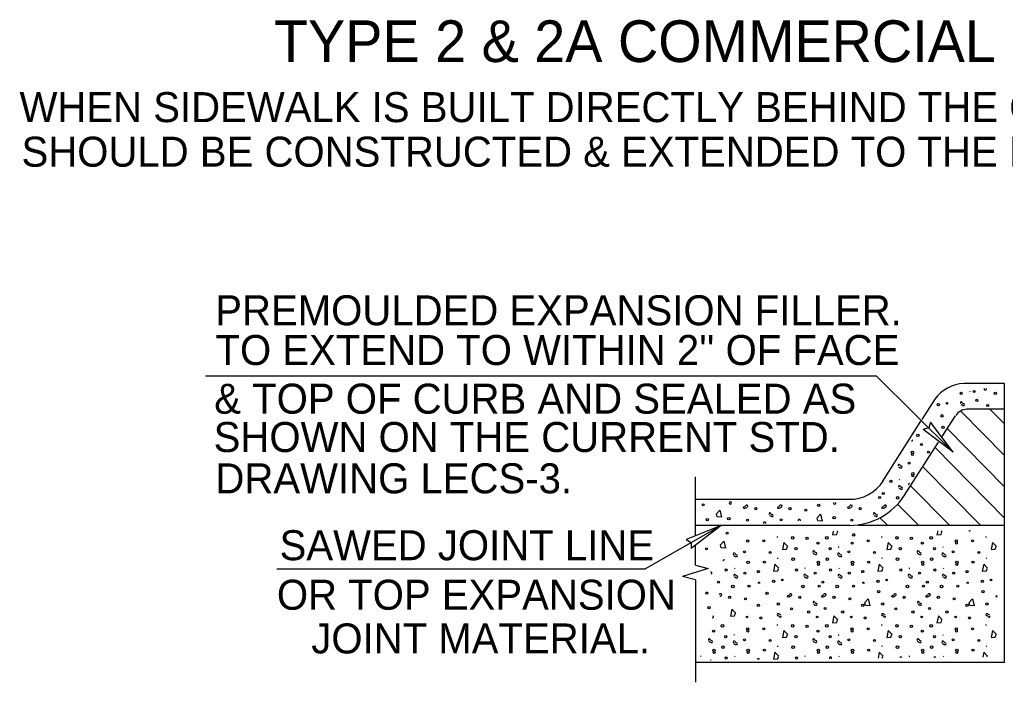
# Model space of a CAD drawing. Extents: x 990 to 1350, y 28 to 297.
# Drawn here: x 1137.86 to 1180.41, y 119.75 to 148.35 of the extents above; entities that cross this region are included whole.
import ezdxf

# ---------------------------------------------------------------- set-up
doc = ezdxf.new("R2010")
doc.units = 0
doc.layers.add('Default', color=7, linetype='Continuous')

msp = doc.modelspace()

# ---------------------------------------------------------------- linework, layer by layer
at = {"layer": 'Default'}
for p, q in [((1180.378, 132.648), (1178.623, 132.648)), ((1180.379, 120.609), (1180.379, 132.649)), ((1177.365, 131.974), (1176.806, 131.09)), ((1180.379, 131.535), (1178.751, 131.539)), ((1180.379, 130.904), (1179.75, 131.533)), ((1177.69, 130.364), (1178.264, 131.258)), ((1180.379, 129.545), (1178.491, 131.46)), ((1175.124, 128.428), (1176.763, 131.02)), ((1178.164, 129.679), (1176.865, 130.666)), ((1178.164, 129.679), (1177.179, 130.98)), ((1180.379, 128.186), (1177.903, 130.703)), ((1176.063, 127.831), (1177.528, 130.112)), ((1180.379, 126.834), (1177.381, 129.886)), ((1179.322, 126.546), (1176.845, 129.05)), ((1167.042, 126.101), (1167.042, 128.62)), ((1177.983, 126.546), (1176.323, 128.233)), ((1173.685, 127.638), (1167.042, 127.644)), ((1176.645, 126.546), (1175.761, 127.443)), ((1175.306, 126.546), (1174.998, 126.854)), ((1168.142, 126.526), (1166.63, 125.913)), ((1168.142, 126.526), (1166.851, 125.528)), ((1173.702, 126.526), (1167.042, 126.526)), ((1174.06, 126.528), (1180.361, 126.528)), ((1167.042, 124.811), (1167.042, 125.667)), ((1167.587, 124.666), (1166.48, 124.323)), ((1167.042, 124.811), (1167.587, 124.666)), ((1167.042, 124.174), (1166.48, 124.323)), ((1167.042, 124.174), (1167.042, 119.754)), ((1180.379, 120.609), (1167.042, 120.609))]:
    msp.add_line(p, q, dxfattribs=at)
for points in [[(1178.164, 129.679), (1174.852, 132.969), (1145.881, 132.969)], [(1178.863, 132.321), (1178.872, 132.288), (1178.873, 132.287)], [(1178.484, 131.748), (1178.526, 131.727), (1178.561, 131.706), (1178.595, 131.699), (1178.63, 131.699), (1178.651, 131.734), (1178.63, 131.768), (1178.595, 131.775), (1178.568, 131.803), (1178.547, 131.831), (1178.519, 131.852), (1178.484, 131.852), (1178.47, 131.817), (1178.477, 131.782)], [(1177.179, 130.98), (1177.109, 130.733), (1176.865, 130.666)], [(1175.792, 129.054), (1175.833, 129.033), (1175.868, 129.012), (1175.903, 129.005), (1175.938, 129.005), (1175.959, 129.04), (1175.938, 129.075), (1175.903, 129.082), (1175.875, 129.11), (1175.854, 129.138), (1175.826, 129.159), (1175.792, 129.159), (1175.778, 129.124), (1175.785, 129.089)], [(1175.832, 128.522), (1175.84, 128.489), (1175.841, 128.488)], [(1175.811, 128.134), (1175.853, 128.113), (1175.887, 128.092), (1175.922, 128.085), (1175.957, 128.085), (1175.978, 128.12), (1175.957, 128.155), (1175.922, 128.161), (1175.894, 128.189), (1175.873, 128.217), (1175.846, 128.238), (1175.811, 128.238), (1175.797, 128.203), (1175.804, 128.168)], [(1169.272, 127.308), (1169.23, 127.287), (1169.195, 127.266), (1169.16, 127.259), (1169.126, 127.259), (1169.105, 127.294), (1169.126, 127.328), (1169.16, 127.335), (1169.188, 127.363), (1169.209, 127.391), (1169.237, 127.412), (1169.272, 127.412), (1169.286, 127.377), (1169.279, 127.342)], [(1169.279, 127.341), (1169.271, 127.308), (1169.27, 127.307)], [(1170.745, 127.308), (1170.703, 127.287), (1170.668, 127.266), (1170.634, 127.259), (1170.599, 127.259), (1170.578, 127.294), (1170.599, 127.328), (1170.634, 127.335), (1170.661, 127.363), (1170.682, 127.391), (1170.71, 127.412), (1170.745, 127.412), (1170.759, 127.377), (1170.752, 127.342)], [(1170.752, 127.341), (1170.744, 127.308), (1170.743, 127.307)], [(1173.776, 127.308), (1173.735, 127.287), (1173.7, 127.266), (1173.665, 127.259), (1173.63, 127.259), (1173.609, 127.294), (1173.63, 127.328), (1173.665, 127.335), (1173.693, 127.363), (1173.714, 127.391), (1173.741, 127.412), (1173.776, 127.412), (1173.79, 127.377), (1173.783, 127.342)], [(1173.784, 127.341), (1173.775, 127.308), (1173.774, 127.307)], [(1175.249, 127.308), (1175.208, 127.287), (1175.173, 127.266), (1175.138, 127.259), (1175.103, 127.259), (1175.082, 127.294), (1175.103, 127.328), (1175.138, 127.335), (1175.166, 127.363), (1175.187, 127.391), (1175.215, 127.412), (1175.249, 127.412), (1175.263, 127.377), (1175.257, 127.342)], [(1175.257, 127.341), (1175.249, 127.308), (1175.248, 127.307)], [(1167.923, 127.005), (1168.09, 127.179), (1168.153, 126.88), (1167.971, 126.893), (1167.937, 126.998)], [(1170.225, 126.959), (1170.266, 126.938), (1170.301, 126.917), (1170.336, 126.91), (1170.371, 126.91), (1170.392, 126.945), (1170.371, 126.979), (1170.336, 126.986), (1170.308, 127.014), (1170.287, 127.042), (1170.26, 127.063), (1170.225, 127.063), (1170.211, 127.028), (1170.218, 126.993)], [(1172.27, 126.839), (1172.437, 127.013), (1172.499, 126.713), (1172.318, 126.727), (1172.284, 126.832)], [(1174.878, 126.914), (1174.896, 126.945), (1174.875, 126.979), (1174.841, 126.986), (1174.813, 127.014), (1174.792, 127.042), (1174.764, 127.063), (1174.729, 127.063), (1174.715, 127.028), (1174.722, 126.993)], [(1174.729, 126.959), (1174.771, 126.938), (1174.806, 126.917), (1174.841, 126.91), (1174.864, 126.91)], [(1168.142, 126.526), (1164.851, 124.643), (1148.961, 124.643)], [(1170.577, 126.006), (1170.569, 126.039), (1170.568, 126.04)], [(1172.983, 126.275), (1172.952, 126.124), (1173.133, 126.138), (1173.167, 126.243)], [(1173.181, 126.25), (1173.157, 126.275)], [(1175.081, 126.006), (1175.073, 126.039), (1175.072, 126.04)], [(1177.492, 126.296), (1177.456, 126.124), (1177.637, 126.138), (1177.672, 126.243)], [(1177.686, 126.25), (1177.641, 126.297)], [(1179.586, 126.006), (1179.578, 126.039), (1179.577, 126.04)], [(1166.63, 125.913), (1166.85, 125.781), (1166.851, 125.528)], [(1168.094, 125.673), (1168.261, 125.847), (1168.324, 125.548), (1168.143, 125.562), (1168.108, 125.666)], [(1171.017, 125.617), (1170.85, 125.791), (1170.788, 125.491), (1170.969, 125.505), (1171.003, 125.61)], [(1173.207, 125.615), (1173.215, 125.582), (1173.216, 125.581)], [(1175.522, 125.617), (1175.355, 125.791), (1175.292, 125.491), (1175.473, 125.505), (1175.508, 125.61)], [(1177.711, 125.615), (1177.72, 125.582), (1177.721, 125.581)], [(1180.027, 125.617), (1179.859, 125.791), (1179.797, 125.491), (1179.978, 125.505), (1180.013, 125.61)], [(1168.681, 125.226), (1168.723, 125.206), (1168.757, 125.185), (1168.792, 125.178), (1168.827, 125.178), (1168.848, 125.212), (1168.827, 125.247), (1168.792, 125.254), (1168.764, 125.282), (1168.743, 125.31), (1168.716, 125.331), (1168.681, 125.331), (1168.667, 125.296), (1168.674, 125.261)], [(1170.596, 125.085), (1170.588, 125.118), (1170.587, 125.119)], [(1172.11, 125.322), (1172.151, 125.301), (1172.186, 125.28), (1172.221, 125.273), (1172.256, 125.273), (1172.277, 125.308), (1172.256, 125.343), (1172.221, 125.35), (1172.193, 125.378), (1172.172, 125.406), (1172.145, 125.426), (1172.11, 125.426), (1172.096, 125.392), (1172.103, 125.357)], [(1173.186, 125.226), (1173.227, 125.206), (1173.262, 125.185), (1173.297, 125.178), (1173.332, 125.178), (1173.353, 125.212), (1173.332, 125.247), (1173.297, 125.254), (1173.269, 125.282), (1173.248, 125.31), (1173.22, 125.331), (1173.186, 125.331), (1173.172, 125.296), (1173.178, 125.261)], [(1175.101, 125.085), (1175.092, 125.118), (1175.091, 125.119)], [(1176.614, 125.322), (1176.656, 125.301), (1176.691, 125.28), (1176.726, 125.273), (1176.76, 125.273), (1176.781, 125.308), (1176.76, 125.343), (1176.726, 125.35), (1176.698, 125.378), (1176.677, 125.406), (1176.649, 125.426), (1176.614, 125.426), (1176.6, 125.392), (1176.607, 125.357)], [(1177.69, 125.226), (1177.732, 125.206), (1177.767, 125.185), (1177.801, 125.178), (1177.836, 125.178), (1177.857, 125.212), (1177.836, 125.247), (1177.801, 125.254), (1177.774, 125.282), (1177.753, 125.31), (1177.725, 125.331), (1177.69, 125.331), (1177.676, 125.296), (1177.683, 125.261)], [(1179.605, 125.085), (1179.597, 125.118), (1179.596, 125.119)], [(1168.721, 124.694), (1168.73, 124.662), (1168.731, 124.661)], [(1170.634, 124.677), (1170.466, 124.851), (1170.404, 124.552), (1170.585, 124.566), (1170.62, 124.67)], [(1171.753, 124.694), (1171.761, 124.662), (1171.762, 124.661)], [(1173.226, 124.694), (1173.234, 124.662), (1173.235, 124.661)], [(1175.138, 124.677), (1174.971, 124.851), (1174.909, 124.552), (1175.089, 124.566), (1175.124, 124.67)], [(1176.257, 124.694), (1176.266, 124.662), (1176.267, 124.661)], [(1177.731, 124.694), (1177.739, 124.662), (1177.74, 124.661)], [(1179.643, 124.677), (1179.476, 124.851), (1179.413, 124.552), (1179.594, 124.566), (1179.629, 124.67)], [(1168.7, 124.306), (1168.742, 124.285), (1168.777, 124.264), (1168.811, 124.257), (1168.846, 124.257), (1168.867, 124.292), (1168.846, 124.327), (1168.811, 124.334), (1168.784, 124.361), (1168.763, 124.389), (1168.735, 124.41), (1168.7, 124.41), (1168.686, 124.375), (1168.693, 124.341)], [(1171.732, 124.306), (1171.773, 124.285), (1171.808, 124.264), (1171.843, 124.257), (1171.878, 124.257), (1171.899, 124.292), (1171.878, 124.327), (1171.843, 124.334), (1171.815, 124.361), (1171.794, 124.389), (1171.766, 124.41), (1171.732, 124.41), (1171.718, 124.375), (1171.724, 124.341)], [(1173.205, 124.306), (1173.246, 124.285), (1173.281, 124.264), (1173.316, 124.257), (1173.351, 124.257), (1173.372, 124.292), (1173.351, 124.327), (1173.316, 124.334), (1173.288, 124.361), (1173.267, 124.389), (1173.24, 124.41), (1173.205, 124.41), (1173.191, 124.375), (1173.198, 124.341)], [(1176.236, 124.306), (1176.278, 124.285), (1176.313, 124.264), (1176.347, 124.257), (1176.382, 124.257), (1176.403, 124.292), (1176.382, 124.327), (1176.347, 124.334), (1176.32, 124.361), (1176.299, 124.389), (1176.271, 124.41), (1176.236, 124.41), (1176.222, 124.375), (1176.229, 124.341)], [(1177.709, 124.306), (1177.751, 124.285), (1177.786, 124.264), (1177.821, 124.257), (1177.855, 124.257), (1177.876, 124.292), (1177.855, 124.327), (1177.821, 124.334), (1177.793, 124.361), (1177.772, 124.389), (1177.744, 124.41), (1177.709, 124.41), (1177.695, 124.375), (1177.702, 124.341)], [(1168.058, 123.54), (1168.076, 123.563), (1168.104, 123.584), (1168.139, 123.584), (1168.153, 123.549), (1168.146, 123.514)], [(1168.139, 123.48), (1168.097, 123.459), (1168.091, 123.455)], [(1168.146, 123.513), (1168.138, 123.481), (1168.137, 123.48)], [(1171.17, 123.48), (1171.128, 123.459), (1171.094, 123.438), (1171.059, 123.431), (1171.024, 123.431), (1171.003, 123.466), (1171.024, 123.501), (1171.059, 123.508), (1171.087, 123.535), (1171.108, 123.563), (1171.135, 123.584), (1171.17, 123.584), (1171.184, 123.549), (1171.177, 123.514)], [(1171.178, 123.513), (1171.169, 123.481), (1171.168, 123.48)], [(1172.643, 123.48), (1172.602, 123.459), (1172.567, 123.438), (1172.532, 123.431), (1172.497, 123.431), (1172.476, 123.466), (1172.497, 123.501), (1172.532, 123.508), (1172.56, 123.535), (1172.581, 123.563), (1172.609, 123.584), (1172.643, 123.584), (1172.657, 123.549), (1172.65, 123.514)], [(1172.651, 123.513), (1172.642, 123.481), (1172.642, 123.48)], [(1175.675, 123.48), (1175.633, 123.459), (1175.598, 123.438), (1175.563, 123.431), (1175.529, 123.431), (1175.508, 123.466), (1175.529, 123.501), (1175.563, 123.508), (1175.591, 123.535), (1175.612, 123.563), (1175.64, 123.584), (1175.675, 123.584), (1175.689, 123.549), (1175.682, 123.514)], [(1175.682, 123.513), (1175.674, 123.481), (1175.673, 123.48)], [(1177.148, 123.48), (1177.106, 123.459), (1177.071, 123.438), (1177.036, 123.431), (1177.002, 123.431), (1176.981, 123.466), (1177.002, 123.501), (1177.036, 123.508), (1177.064, 123.535), (1177.085, 123.563), (1177.113, 123.584), (1177.148, 123.584), (1177.162, 123.549), (1177.155, 123.514)], [(1177.155, 123.513), (1177.147, 123.481), (1177.146, 123.48)], [(1180.061, 123.431), (1180.033, 123.431), (1180.012, 123.466), (1180.033, 123.501), (1180.06, 123.506)], [(1172.123, 123.131), (1172.165, 123.11), (1172.2, 123.089), (1172.235, 123.082), (1172.269, 123.082), (1172.29, 123.117), (1172.269, 123.152), (1172.235, 123.159), (1172.207, 123.186), (1172.186, 123.214), (1172.158, 123.235), (1172.123, 123.235), (1172.109, 123.2), (1172.116, 123.166)], [(1174.326, 123.177), (1174.493, 123.351), (1174.555, 123.052), (1174.375, 123.066), (1174.34, 123.17)], [(1176.628, 123.131), (1176.67, 123.11), (1176.704, 123.089), (1176.739, 123.082), (1176.774, 123.082), (1176.795, 123.117), (1176.774, 123.152), (1176.739, 123.159), (1176.711, 123.186), (1176.69, 123.214), (1176.663, 123.235), (1176.628, 123.235), (1176.614, 123.2), (1176.621, 123.166)], [(1178.83, 123.177), (1178.997, 123.351), (1179.06, 123.052), (1178.879, 123.066), (1178.844, 123.17)], [(1168.773, 122.739), (1168.605, 122.913), (1168.543, 122.614), (1168.724, 122.628), (1168.759, 122.732)], [(1170.723, 122.663), (1170.681, 122.684), (1170.646, 122.705), (1170.612, 122.712), (1170.577, 122.712), (1170.556, 122.677), (1170.577, 122.642), (1170.612, 122.635), (1170.639, 122.607), (1170.66, 122.579), (1170.688, 122.559), (1170.723, 122.559), (1170.737, 122.593), (1170.73, 122.628)], [(1173.181, 122.451), (1173.014, 122.625), (1172.952, 122.326), (1173.133, 122.34), (1173.167, 122.444)], [(1175.227, 122.663), (1175.186, 122.684), (1175.151, 122.705), (1175.116, 122.712), (1175.081, 122.712), (1175.06, 122.677), (1175.081, 122.642), (1175.116, 122.635), (1175.144, 122.607), (1175.165, 122.579), (1175.193, 122.559), (1175.227, 122.559), (1175.241, 122.593), (1175.234, 122.628)], [(1177.686, 122.451), (1177.519, 122.625), (1177.456, 122.326), (1177.637, 122.34), (1177.672, 122.444)], [(1179.732, 122.663), (1179.69, 122.684), (1179.656, 122.705), (1179.621, 122.712), (1179.586, 122.712), (1179.565, 122.677), (1179.586, 122.642), (1179.621, 122.635), (1179.648, 122.607), (1179.669, 122.579), (1179.697, 122.559), (1179.732, 122.559), (1179.746, 122.593), (1179.739, 122.628)], [(1170.577, 122.208), (1170.569, 122.24), (1170.568, 122.241)], [(1175.081, 122.208), (1175.073, 122.24), (1175.072, 122.241)], [(1179.586, 122.208), (1179.578, 122.24), (1179.577, 122.241)], [(1168.702, 121.816), (1168.71, 121.784), (1168.711, 121.783)], [(1171.017, 121.818), (1170.85, 121.992), (1170.788, 121.693), (1170.969, 121.707), (1171.003, 121.811)], [(1173.207, 121.816), (1173.215, 121.784), (1173.216, 121.783)], [(1175.522, 121.818), (1175.355, 121.992), (1175.292, 121.693), (1175.473, 121.707), (1175.508, 121.811)], [(1177.711, 121.816), (1177.72, 121.784), (1177.721, 121.783)], [(1180.027, 121.818), (1179.859, 121.992), (1179.797, 121.693), (1179.978, 121.707), (1180.013, 121.811)], [(1167.605, 121.523), (1167.647, 121.503), (1167.682, 121.482), (1167.716, 121.475), (1167.751, 121.475), (1167.772, 121.51), (1167.751, 121.544), (1167.716, 121.551), (1167.689, 121.579), (1167.668, 121.607), (1167.64, 121.628), (1167.605, 121.628), (1167.591, 121.593), (1167.598, 121.558)], [(1168.681, 121.428), (1168.723, 121.407), (1168.757, 121.386), (1168.792, 121.379), (1168.827, 121.379), (1168.848, 121.414), (1168.827, 121.449), (1168.792, 121.456), (1168.764, 121.484), (1168.743, 121.511), (1168.716, 121.532), (1168.681, 121.532), (1168.667, 121.497), (1168.674, 121.463)], [(1170.596, 121.287), (1170.588, 121.32), (1170.587, 121.321)], [(1172.11, 121.523), (1172.151, 121.503), (1172.186, 121.482), (1172.221, 121.475), (1172.256, 121.475), (1172.277, 121.51), (1172.256, 121.544), (1172.221, 121.551), (1172.193, 121.579), (1172.172, 121.607), (1172.145, 121.628), (1172.11, 121.628), (1172.096, 121.593), (1172.103, 121.558)], [(1173.186, 121.428), (1173.227, 121.407), (1173.262, 121.386), (1173.297, 121.379), (1173.332, 121.379), (1173.353, 121.414), (1173.332, 121.449), (1173.297, 121.456), (1173.269, 121.484), (1173.248, 121.511), (1173.22, 121.532), (1173.186, 121.532), (1173.172, 121.497), (1173.178, 121.463)], [(1175.101, 121.287), (1175.092, 121.32), (1175.091, 121.321)], [(1176.614, 121.523), (1176.656, 121.503), (1176.691, 121.482), (1176.726, 121.475), (1176.76, 121.475), (1176.781, 121.51), (1176.76, 121.544), (1176.726, 121.551), (1176.698, 121.579), (1176.677, 121.607), (1176.649, 121.628), (1176.614, 121.628), (1176.6, 121.593), (1176.607, 121.558)], [(1177.69, 121.428), (1177.732, 121.407), (1177.767, 121.386), (1177.801, 121.379), (1177.836, 121.379), (1177.857, 121.414), (1177.836, 121.449), (1177.801, 121.456), (1177.774, 121.484), (1177.753, 121.511), (1177.725, 121.532), (1177.69, 121.532), (1177.676, 121.497), (1177.683, 121.463)], [(1179.605, 121.287), (1179.597, 121.32), (1179.596, 121.321)], [(1167.248, 120.896), (1167.256, 120.863), (1167.257, 120.862)], [(1168.721, 120.896), (1168.73, 120.863), (1168.731, 120.862)], [(1170.634, 120.878), (1170.466, 121.052), (1170.404, 120.753), (1170.585, 120.767), (1170.62, 120.871)], [(1171.753, 120.896), (1171.761, 120.863), (1171.762, 120.862)], [(1173.226, 120.896), (1173.234, 120.863), (1173.235, 120.862)], [(1175.138, 120.878), (1174.971, 121.052), (1174.917, 120.792)], [(1175.098, 120.794), (1175.124, 120.871)], [(1176.257, 120.896), (1176.266, 120.863), (1176.267, 120.862)], [(1177.731, 120.896), (1177.739, 120.863), (1177.74, 120.862)], [(1179.643, 120.878), (1179.476, 121.052), (1179.432, 120.844)], [(1179.62, 120.846), (1179.629, 120.871)]]:
    msp.add_lwpolyline(points, dxfattribs=at)
for centre, radius in [((1179.067, 132.303), 0.043), ((1178.503, 132.226), 0.046), ((1179.18, 131.925), 0.046), ((1179.976, 132.226), 0.046), ((1177.524, 131.741), 0.0515), ((1177.896, 131.795), 0.0334), ((1179.648, 131.696), 0.043), ((1177.678, 131.251), 0.0534), ((1177.723, 130.757), 0.0534), ((1176.634, 130.414), 0.0515), ((1176.795, 130.018), 0.043), ((1176.401, 129.679), 0.0534), ((1176.402, 129.588), 0.043), ((1177.099, 129.689), 0.043), ((1176.26, 129.21), 0.046), ((1176.42, 128.759), 0.0534), ((1176.421, 128.667), 0.043), ((1175.471, 128.427), 0.046), ((1174.984, 127.724), 0.043), ((1175.143, 127.897), 0.043), ((1175.759, 127.715), 0.0534), ((1167.362, 127.414), 0.043), ((1169.64, 127.246), 0.046), ((1171.113, 127.246), 0.046), ((1171.8, 127.181), 0.043), ((1172.358, 127.389), 0.0515), ((1174.145, 127.246), 0.046), ((1167.546, 126.774), 0.0515), ((1168.473, 126.818), 0.0534), ((1169.281, 126.749), 0.043), ((1170.733, 126.763), 0.043), ((1173.019, 126.859), 0.0534), ((1173.786, 126.749), 0.043), ((1168.403, 126.192), 0.043), ((1171.231, 125.989), 0.0534), ((1171.849, 125.964), 0.0515), ((1172.705, 125.989), 0.0534), ((1173.867, 126.115), 0.0534), ((1175.736, 125.989), 0.0534), ((1176.354, 125.964), 0.0515), ((1177.209, 125.989), 0.0534), ((1167.511, 125.511), 0.043), ((1169.29, 125.851), 0.0534), ((1169.988, 125.861), 0.043), ((1171.373, 125.52), 0.046), ((1172.322, 125.76), 0.043), ((1172.846, 125.52), 0.046), ((1173.795, 125.76), 0.043), ((1174.493, 125.861), 0.043), ((1175.877, 125.52), 0.046), ((1176.827, 125.76), 0.043), ((1177.351, 125.52), 0.046), ((1178.299, 125.851), 0.0534), ((1178.3, 125.76), 0.043), ((1178.997, 125.861), 0.043), ((1169.149, 125.382), 0.046), ((1170.261, 125.356), 0.043), ((1171.251, 125.068), 0.0534), ((1172.724, 125.068), 0.0534), ((1173.654, 125.382), 0.046), ((1174.766, 125.356), 0.043), ((1175.755, 125.068), 0.0534), ((1177.228, 125.068), 0.0534), ((1178.158, 125.382), 0.046), ((1179.27, 125.356), 0.043), ((1169.31, 124.931), 0.0534), ((1170.007, 124.94), 0.043), ((1172.341, 124.931), 0.0534), ((1172.341, 124.839), 0.043), ((1173.814, 124.931), 0.0534), ((1173.815, 124.839), 0.043), ((1174.512, 124.94), 0.043), ((1176.845, 124.931), 0.0534), ((1176.846, 124.839), 0.043), ((1178.319, 124.931), 0.0534), ((1178.319, 124.839), 0.043), ((1179.016, 124.94), 0.043), ((1168.361, 124.599), 0.046), ((1169.168, 124.462), 0.046), ((1169.748, 124.529), 0.043), ((1171.392, 124.599), 0.046), ((1172.2, 124.462), 0.046), ((1172.865, 124.599), 0.046), ((1173.673, 124.462), 0.046), ((1174.253, 124.529), 0.043), ((1175.896, 124.599), 0.046), ((1176.704, 124.462), 0.046), ((1177.37, 124.599), 0.046), ((1178.177, 124.462), 0.046), ((1178.757, 124.529), 0.043), ((1168.033, 124.07), 0.043), ((1168.648, 123.887), 0.0534), ((1169.346, 123.897), 0.043), ((1170.413, 124.115), 0.0515), ((1170.785, 124.169), 0.0334), ((1171.68, 123.887), 0.0534), ((1172.377, 123.897), 0.043), ((1172.537, 124.07), 0.043), ((1173.153, 123.887), 0.0534), ((1173.851, 123.897), 0.043), ((1174.918, 124.115), 0.0515), ((1175.289, 124.169), 0.0334), ((1176.184, 123.887), 0.0534), ((1176.882, 123.897), 0.043), ((1177.042, 124.07), 0.043), ((1177.657, 123.887), 0.0534), ((1178.355, 123.897), 0.043), ((1179.422, 124.115), 0.0515), ((1179.794, 124.169), 0.0334), ((1167.528, 123.607), 0.043), ((1168.507, 123.418), 0.046), ((1169.194, 123.354), 0.043), ((1170.125, 123.596), 0.0534), ((1171.538, 123.418), 0.046), ((1173.012, 123.418), 0.046), ((1173.699, 123.354), 0.043), ((1174.941, 123.668), 0.0534), ((1176.043, 123.418), 0.046), ((1177.516, 123.418), 0.046), ((1178.203, 123.354), 0.043), ((1179.446, 123.668), 0.0534), ((1167.614, 122.979), 0.0515), ((1169.752, 123.071), 0.0515), ((1170.612, 123.131), 0.0534), ((1171.18, 122.921), 0.043), ((1172.632, 122.935), 0.043), ((1174.256, 123.071), 0.0515), ((1175.117, 123.131), 0.0534), ((1175.684, 122.921), 0.043), ((1177.136, 122.935), 0.043), ((1178.761, 123.071), 0.0515), ((1179.622, 123.131), 0.0534), ((1169.258, 122.575), 0.0334), ((1169.856, 122.53), 0.043), ((1171.916, 122.787), 0.0515), ((1172.289, 122.575), 0.0334), ((1173.39, 122.787), 0.0515), ((1173.763, 122.575), 0.0334), ((1174.361, 122.53), 0.043), ((1176.421, 122.787), 0.0515), ((1176.794, 122.575), 0.0334), ((1177.894, 122.787), 0.0515), ((1178.267, 122.575), 0.0334), ((1178.865, 122.53), 0.043), ((1168.2, 122.19), 0.0534), ((1171.231, 122.19), 0.0534), ((1171.849, 122.166), 0.0515), ((1172.705, 122.19), 0.0534), ((1175.736, 122.19), 0.0534), ((1176.354, 122.166), 0.0515), ((1177.209, 122.19), 0.0534), ((1167.818, 121.961), 0.043), ((1168.341, 121.721), 0.046), ((1169.29, 122.053), 0.0534), ((1169.291, 121.961), 0.043), ((1169.988, 122.062), 0.043), ((1171.373, 121.721), 0.046), ((1172.322, 121.961), 0.043), ((1172.846, 121.721), 0.046), ((1173.795, 122.053), 0.0534), ((1173.795, 121.961), 0.043), ((1174.493, 122.062), 0.043), ((1175.877, 121.721), 0.046), ((1176.827, 121.961), 0.043), ((1177.351, 121.721), 0.046), ((1178.299, 122.053), 0.0534), ((1178.3, 121.961), 0.043), ((1178.997, 122.062), 0.043), ((1168.219, 121.27), 0.0534), ((1169.149, 121.584), 0.046), ((1170.261, 121.557), 0.043), ((1171.251, 121.27), 0.0534), ((1172.724, 121.27), 0.0534), ((1173.654, 121.584), 0.046), ((1174.766, 121.557), 0.043), ((1175.755, 121.27), 0.0534), ((1177.228, 121.27), 0.0534), ((1178.158, 121.584), 0.046), ((1179.27, 121.557), 0.043), ((1167.836, 121.132), 0.0534), ((1167.837, 121.041), 0.043), ((1168.361, 120.801), 0.046), ((1169.31, 121.132), 0.0534), ((1169.31, 121.041), 0.043), ((1170.007, 121.142), 0.043), ((1171.392, 120.801), 0.046), ((1172.341, 121.132), 0.0534), ((1172.341, 121.041), 0.043), ((1173.814, 121.132), 0.0534), ((1173.815, 121.041), 0.043), ((1174.512, 121.142), 0.043), ((1176.845, 121.132), 0.0534), ((1176.846, 121.041), 0.043), ((1178.319, 121.132), 0.0534), ((1178.319, 121.041), 0.043), ((1179.016, 121.142), 0.043)]:
    msp.add_circle(centre, radius, dxfattribs=at)
for centre, radius, start, end in [((1178.713, 130.971), 1.68, 93.0757, 143.3154), ((1179.544, 132.416), 0.0534, 165.2698, 15.7529), ((1178.78, 130.924), 0.616, 92.6413, 145.6203), ((1176.369, 130.202), 0.0334, 256.3283, 40.8801), ((1173.693, 129.357), 1.707, 269.3285, 327.3283), ((1176.279, 128.29), 0.046, 100.1975, 193.7551), ((1173.666, 129.376), 2.85, 270.4497, 327.3427), ((1168.538, 127.496), 0.0534, 98.2251, 80.9757), ((1173.043, 127.496), 0.0534, 156.0291, 23.1717), ((1170.018, 126.615), 0.0515, 350.2819, 189.7181), ((1171.516, 126.731), 0.0515, 350.2819, 189.7181), ((1178.865, 126.328), 0.043, 216.8617, 323.687), ((1168.219, 125.068), 0.0534, 264.3437, 358.6484), ((1167.695, 124.462), 0.046, 302.9282, 98.9814), ((1169.775, 124.031), 0.0334, 337.4428, 202.5572), ((1174.28, 124.031), 0.0334, 337.4428, 202.5572), ((1178.785, 124.031), 0.0334, 337.4428, 202.5572), ((1167.785, 122.575), 0.0334, 217.7042, 93.8406), ((1172.865, 120.801), 0.046, 314.8814, 226.4436), ((1175.896, 120.801), 0.046, 3.2131, 178.1119), ((1177.37, 120.801), 0.046, 25.1454, 156.1796), ((1167.695, 120.663), 0.046, 77.0687, 104.2563), ((1169.748, 120.73), 0.043, 2.7511, 178.5739)]:
    msp.add_arc(centre, radius, start, end, dxfattribs=at)

# ---------------------------------------------------------------- texts
for s, height, p in [('TYPE 2 & 2A COMMERCIAL DRIVEWAYS', 1.8, (1148.838, 146.523)), ('WHEN SIDEWALK IS BUILT DIRECTLY BEHIND THE CURB, THE CONCRETE DRIVEWAY  ', 1.295, (1137.855, 143.93)), ('SHOULD BE CONSTRUCTED & EXTENDED TO THE BACK EDGE OF  SIDEWALK', 1.295, (1137.94, 142.007)), ('PREMOULDED EXPANSION FILLER.', 1.295, (1146.303, 135.162)), ("TO EXTEND TO WITHIN 2'' OF FACE", 1.295, (1146.315, 133.447)), ('& TOP OF CURB AND SEALED AS', 1.295, (1146.261, 131.347)), ('SHOWN ON THE CURRENT STD.', 1.295, (1146.235, 129.692)), ('DRAWING LECS-3.', 1.295, (1146.312, 127.909)), ('SAWED JOINT LINE', 1.295, (1149.081, 125.022)), ('OR TOP EXPANSION', 1.295, (1148.965, 122.885)), ('JOINT MATERIAL.', 1.295, (1150.45, 120.999))]:
    msp.add_text(s, height=height, dxfattribs=at).set_placement(p)

doc.saveas('drawing.dxf')
